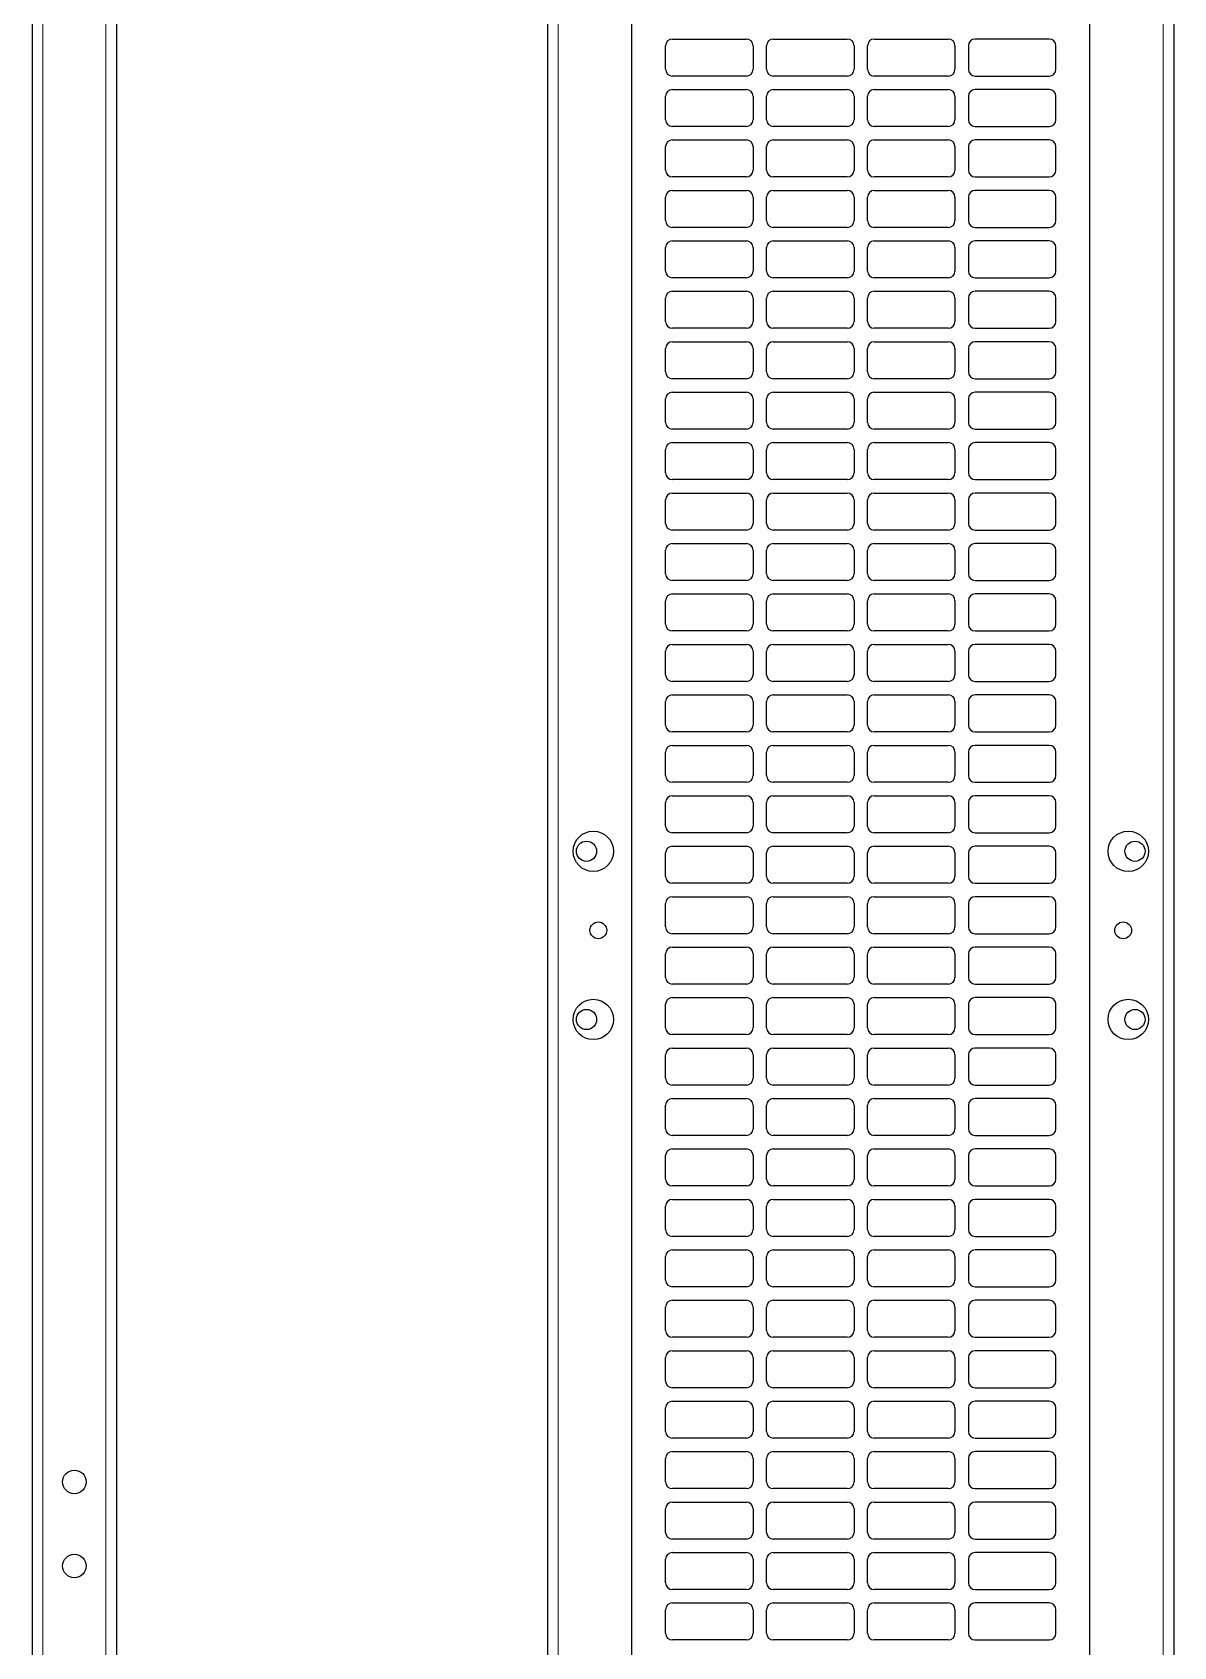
# Model space of a CAD drawing. Header units: millimetres. Extents: x -287 to 523, y -14 to 1990.
# Drawn here: x 119.4 to 458.7, y 1020.3 to 1500.3 of the extents above; entities that cross this region are included whole.
import ezdxf

# ---------------------------------------------------------------- set-up
doc = ezdxf.new("R2010")
doc.units = ezdxf.units.MM

msp = doc.modelspace()

# ---------------------------------------------------------------- linework, layer by layer
at = {"color": 8, "linetype": 'Continuous', "lineweight": 18}
for p, q in [((122.54, 1848.26), (122.54, 188.89)), ((141.34, 173.74), (141.34, 1848.26)), ((275.77, 165.26), (275.77, 1819.06)), ((455.57, 1819.06), (455.57, 165.26))]:
    msp.add_line(p, q, dxfattribs=at)
at = {"color": 7, "linetype": 'Continuous', "lineweight": 25}
for p, q in [((144.44, 1848.26), (144.44, 176.64)), ((272.67, 165.26), (272.67, 1848.26)), ((458.67, 1848.26), (458.67, 165.26)), ((119.44, 1819.06), (119.44, 184.26)), ((297.67, 165.26), (297.67, 1819.06)), ((433.67, 1819.06), (433.67, 165.26)), ((309.67, 1498.26), (331.67, 1498.26)), ((339.67, 1498.26), (361.67, 1498.26)), ((369.67, 1498.26), (391.67, 1498.26)), ((421.67, 1498.26), (399.67, 1498.26)), ((307.67, 1489.26), (307.67, 1496.26)), ((333.67, 1496.26), (333.67, 1489.26)), ((337.67, 1489.26), (337.67, 1496.26)), ((363.67, 1496.26), (363.67, 1489.26)), ((367.67, 1489.26), (367.67, 1496.26)), ((393.67, 1496.26), (393.67, 1489.26)), ((397.67, 1496.26), (397.67, 1489.26)), ((423.67, 1489.26), (423.67, 1496.26)), ((331.67, 1487.26), (309.67, 1487.26)), ((309.67, 1483.26), (331.67, 1483.26)), ((361.67, 1487.26), (339.67, 1487.26)), ((339.67, 1483.26), (361.67, 1483.26)), ((391.67, 1487.26), (369.67, 1487.26)), ((369.67, 1483.26), (391.67, 1483.26)), ((399.67, 1487.26), (421.67, 1487.26)), ((421.67, 1483.26), (399.67, 1483.26)), ((307.67, 1474.26), (307.67, 1481.26)), ((333.67, 1481.26), (333.67, 1474.26)), ((337.67, 1474.26), (337.67, 1481.26)), ((363.67, 1481.26), (363.67, 1474.26)), ((367.67, 1474.26), (367.67, 1481.26)), ((393.67, 1481.26), (393.67, 1474.26)), ((397.67, 1481.26), (397.67, 1474.26)), ((423.67, 1474.26), (423.67, 1481.26)), ((331.67, 1472.26), (309.67, 1472.26)), ((361.67, 1472.26), (339.67, 1472.26)), ((391.67, 1472.26), (369.67, 1472.26)), ((399.67, 1472.26), (421.67, 1472.26)), ((307.67, 1459.26), (307.67, 1466.26)), ((309.67, 1468.26), (331.67, 1468.26)), ((333.67, 1466.26), (333.67, 1459.26)), ((337.67, 1459.26), (337.67, 1466.26)), ((339.67, 1468.26), (361.67, 1468.26)), ((363.67, 1466.26), (363.67, 1459.26)), ((367.67, 1459.26), (367.67, 1466.26)), ((369.67, 1468.26), (391.67, 1468.26)), ((393.67, 1466.26), (393.67, 1459.26)), ((397.67, 1466.26), (397.67, 1459.26)), ((421.67, 1468.26), (399.67, 1468.26)), ((423.67, 1459.26), (423.67, 1466.26)), ((331.67, 1457.26), (309.67, 1457.26)), ((361.67, 1457.26), (339.67, 1457.26)), ((391.67, 1457.26), (369.67, 1457.26)), ((399.67, 1457.26), (421.67, 1457.26)), ((307.67, 1444.26), (307.67, 1451.26)), ((309.67, 1453.26), (331.67, 1453.26)), ((333.67, 1451.26), (333.67, 1444.26)), ((337.67, 1444.26), (337.67, 1451.26)), ((339.67, 1453.26), (361.67, 1453.26)), ((363.67, 1451.26), (363.67, 1444.26)), ((367.67, 1444.26), (367.67, 1451.26)), ((369.67, 1453.26), (391.67, 1453.26)), ((393.67, 1451.26), (393.67, 1444.26)), ((397.67, 1451.26), (397.67, 1444.26)), ((421.67, 1453.26), (399.67, 1453.26)), ((423.67, 1444.26), (423.67, 1451.26)), ((331.67, 1442.26), (309.67, 1442.26)), ((361.67, 1442.26), (339.67, 1442.26)), ((391.67, 1442.26), (369.67, 1442.26)), ((399.67, 1442.26), (421.67, 1442.26)), ((307.67, 1429.26), (307.67, 1436.26)), ((309.67, 1438.26), (331.67, 1438.26)), ((333.67, 1436.26), (333.67, 1429.26)), ((337.67, 1429.26), (337.67, 1436.26)), ((339.67, 1438.26), (361.67, 1438.26)), ((363.67, 1436.26), (363.67, 1429.26)), ((367.67, 1429.26), (367.67, 1436.26)), ((369.67, 1438.26), (391.67, 1438.26)), ((393.67, 1436.26), (393.67, 1429.26)), ((397.67, 1436.26), (397.67, 1429.26)), ((421.67, 1438.26), (399.67, 1438.26)), ((423.67, 1429.26), (423.67, 1436.26)), ((331.67, 1427.26), (309.67, 1427.26)), ((361.67, 1427.26), (339.67, 1427.26)), ((391.67, 1427.26), (369.67, 1427.26)), ((399.67, 1427.26), (421.67, 1427.26)), ((307.67, 1414.26), (307.67, 1421.26)), ((309.67, 1423.26), (331.67, 1423.26)), ((333.67, 1421.26), (333.67, 1414.26)), ((337.67, 1414.26), (337.67, 1421.26)), ((339.67, 1423.26), (361.67, 1423.26)), ((363.67, 1421.26), (363.67, 1414.26)), ((367.67, 1414.26), (367.67, 1421.26)), ((369.67, 1423.26), (391.67, 1423.26)), ((393.67, 1421.26), (393.67, 1414.26)), ((397.67, 1421.26), (397.67, 1414.26)), ((421.67, 1423.26), (399.67, 1423.26)), ((423.67, 1414.26), (423.67, 1421.26)), ((331.67, 1412.26), (309.67, 1412.26)), ((361.67, 1412.26), (339.67, 1412.26)), ((391.67, 1412.26), (369.67, 1412.26)), ((399.67, 1412.26), (421.67, 1412.26)), ((309.67, 1408.26), (331.67, 1408.26)), ((339.67, 1408.26), (361.67, 1408.26)), ((369.67, 1408.26), (391.67, 1408.26)), ((421.67, 1408.26), (399.67, 1408.26)), ((307.67, 1399.26), (307.67, 1406.26)), ((333.67, 1406.26), (333.67, 1399.26)), ((337.67, 1399.26), (337.67, 1406.26)), ((363.67, 1406.26), (363.67, 1399.26)), ((367.67, 1399.26), (367.67, 1406.26)), ((393.67, 1406.26), (393.67, 1399.26)), ((397.67, 1406.26), (397.67, 1399.26)), ((423.67, 1399.26), (423.67, 1406.26)), ((331.67, 1397.26), (309.67, 1397.26)), ((361.67, 1397.26), (339.67, 1397.26)), ((391.67, 1397.26), (369.67, 1397.26)), ((399.67, 1397.26), (421.67, 1397.26)), ((309.67, 1393.26), (331.67, 1393.26)), ((339.67, 1393.26), (361.67, 1393.26)), ((369.67, 1393.26), (391.67, 1393.26)), ((421.67, 1393.26), (399.67, 1393.26)), ((307.67, 1384.26), (307.67, 1391.26)), ((333.67, 1391.26), (333.67, 1384.26)), ((337.67, 1384.26), (337.67, 1391.26)), ((363.67, 1391.26), (363.67, 1384.26)), ((367.67, 1384.26), (367.67, 1391.26)), ((393.67, 1391.26), (393.67, 1384.26)), ((397.67, 1391.26), (397.67, 1384.26)), ((423.67, 1384.26), (423.67, 1391.26)), ((331.67, 1382.26), (309.67, 1382.26)), ((309.67, 1378.26), (331.67, 1378.26)), ((361.67, 1382.26), (339.67, 1382.26)), ((339.67, 1378.26), (361.67, 1378.26)), ((391.67, 1382.26), (369.67, 1382.26)), ((369.67, 1378.26), (391.67, 1378.26)), ((399.67, 1382.26), (421.67, 1382.26)), ((421.67, 1378.26), (399.67, 1378.26)), ((307.67, 1369.26), (307.67, 1376.26)), ((333.67, 1376.26), (333.67, 1369.26)), ((337.67, 1369.26), (337.67, 1376.26)), ((363.67, 1376.26), (363.67, 1369.26)), ((367.67, 1369.26), (367.67, 1376.26)), ((393.67, 1376.26), (393.67, 1369.26)), ((397.67, 1376.26), (397.67, 1369.26)), ((423.67, 1369.26), (423.67, 1376.26)), ((331.67, 1367.26), (309.67, 1367.26)), ((309.67, 1363.26), (331.67, 1363.26)), ((361.67, 1367.26), (339.67, 1367.26)), ((339.67, 1363.26), (361.67, 1363.26)), ((391.67, 1367.26), (369.67, 1367.26)), ((369.67, 1363.26), (391.67, 1363.26)), ((399.67, 1367.26), (421.67, 1367.26)), ((421.67, 1363.26), (399.67, 1363.26)), ((307.67, 1354.26), (307.67, 1361.26)), ((333.67, 1361.26), (333.67, 1354.26)), ((337.67, 1354.26), (337.67, 1361.26)), ((363.67, 1361.26), (363.67, 1354.26)), ((367.67, 1354.26), (367.67, 1361.26)), ((393.67, 1361.26), (393.67, 1354.26)), ((397.67, 1361.26), (397.67, 1354.26)), ((423.67, 1354.26), (423.67, 1361.26)), ((331.67, 1352.26), (309.67, 1352.26)), ((361.67, 1352.26), (339.67, 1352.26)), ((391.67, 1352.26), (369.67, 1352.26)), ((399.67, 1352.26), (421.67, 1352.26)), ((307.67, 1339.26), (307.67, 1346.26)), ((309.67, 1348.26), (331.67, 1348.26)), ((333.67, 1346.26), (333.67, 1339.26)), ((337.67, 1339.26), (337.67, 1346.26)), ((339.67, 1348.26), (361.67, 1348.26)), ((363.67, 1346.26), (363.67, 1339.26)), ((367.67, 1339.26), (367.67, 1346.26)), ((369.67, 1348.26), (391.67, 1348.26)), ((393.67, 1346.26), (393.67, 1339.26)), ((397.67, 1346.26), (397.67, 1339.26)), ((421.67, 1348.26), (399.67, 1348.26)), ((423.67, 1339.26), (423.67, 1346.26)), ((331.67, 1337.26), (309.67, 1337.26)), ((361.67, 1337.26), (339.67, 1337.26)), ((391.67, 1337.26), (369.67, 1337.26)), ((399.67, 1337.26), (421.67, 1337.26)), ((307.67, 1324.26), (307.67, 1331.26)), ((309.67, 1333.26), (331.67, 1333.26)), ((333.67, 1331.26), (333.67, 1324.26)), ((337.67, 1324.26), (337.67, 1331.26)), ((339.67, 1333.26), (361.67, 1333.26)), ((363.67, 1331.26), (363.67, 1324.26)), ((367.67, 1324.26), (367.67, 1331.26)), ((369.67, 1333.26), (391.67, 1333.26)), ((393.67, 1331.26), (393.67, 1324.26)), ((397.67, 1331.26), (397.67, 1324.26)), ((421.67, 1333.26), (399.67, 1333.26)), ((423.67, 1324.26), (423.67, 1331.26)), ((331.67, 1322.26), (309.67, 1322.26)), ((361.67, 1322.26), (339.67, 1322.26)), ((391.67, 1322.26), (369.67, 1322.26)), ((399.67, 1322.26), (421.67, 1322.26)), ((307.67, 1309.26), (307.67, 1316.26)), ((309.67, 1318.26), (331.67, 1318.26)), ((333.67, 1316.26), (333.67, 1309.26)), ((337.67, 1309.26), (337.67, 1316.26)), ((339.67, 1318.26), (361.67, 1318.26)), ((363.67, 1316.26), (363.67, 1309.26)), ((367.67, 1309.26), (367.67, 1316.26)), ((369.67, 1318.26), (391.67, 1318.26)), ((393.67, 1316.26), (393.67, 1309.26)), ((397.67, 1316.26), (397.67, 1309.26)), ((421.67, 1318.26), (399.67, 1318.26)), ((423.67, 1309.26), (423.67, 1316.26)), ((331.67, 1307.26), (309.67, 1307.26)), ((361.67, 1307.26), (339.67, 1307.26)), ((391.67, 1307.26), (369.67, 1307.26)), ((399.67, 1307.26), (421.67, 1307.26)), ((307.67, 1294.26), (307.67, 1301.26)), ((309.67, 1303.26), (331.67, 1303.26)), ((333.67, 1301.26), (333.67, 1294.26)), ((337.67, 1294.26), (337.67, 1301.26)), ((339.67, 1303.26), (361.67, 1303.26)), ((363.67, 1301.26), (363.67, 1294.26)), ((367.67, 1294.26), (367.67, 1301.26)), ((369.67, 1303.26), (391.67, 1303.26)), ((393.67, 1301.26), (393.67, 1294.26)), ((397.67, 1301.26), (397.67, 1294.26)), ((421.67, 1303.26), (399.67, 1303.26)), ((423.67, 1294.26), (423.67, 1301.26)), ((331.67, 1292.26), (309.67, 1292.26)), ((361.67, 1292.26), (339.67, 1292.26)), ((391.67, 1292.26), (369.67, 1292.26)), ((399.67, 1292.26), (421.67, 1292.26)), ((309.67, 1288.26), (331.67, 1288.26)), ((339.67, 1288.26), (361.67, 1288.26)), ((369.67, 1288.26), (391.67, 1288.26)), ((421.67, 1288.26), (399.67, 1288.26)), ((307.67, 1279.26), (307.67, 1286.26)), ((333.67, 1286.26), (333.67, 1279.26)), ((337.67, 1279.26), (337.67, 1286.26)), ((363.67, 1286.26), (363.67, 1279.26)), ((367.67, 1279.26), (367.67, 1286.26)), ((393.67, 1286.26), (393.67, 1279.26)), ((397.67, 1286.26), (397.67, 1279.26)), ((423.67, 1279.26), (423.67, 1286.26)), ((331.67, 1277.26), (309.67, 1277.26)), ((361.67, 1277.26), (339.67, 1277.26)), ((391.67, 1277.26), (369.67, 1277.26)), ((399.67, 1277.26), (421.67, 1277.26)), ((309.67, 1273.26), (331.67, 1273.26)), ((339.67, 1273.26), (361.67, 1273.26)), ((369.67, 1273.26), (391.67, 1273.26)), ((421.67, 1273.26), (399.67, 1273.26)), ((307.67, 1264.26), (307.67, 1271.26)), ((333.67, 1271.26), (333.67, 1264.26)), ((337.67, 1264.26), (337.67, 1271.26)), ((363.67, 1271.26), (363.67, 1264.26)), ((367.67, 1264.26), (367.67, 1271.26)), ((393.67, 1271.26), (393.67, 1264.26)), ((397.67, 1271.26), (397.67, 1264.26)), ((423.67, 1264.26), (423.67, 1271.26)), ((331.67, 1262.26), (309.67, 1262.26)), ((309.67, 1258.26), (331.67, 1258.26)), ((361.67, 1262.26), (339.67, 1262.26)), ((339.67, 1258.26), (361.67, 1258.26)), ((391.67, 1262.26), (369.67, 1262.26)), ((369.67, 1258.26), (391.67, 1258.26)), ((399.67, 1262.26), (421.67, 1262.26)), ((421.67, 1258.26), (399.67, 1258.26)), ((307.67, 1249.26), (307.67, 1256.26)), ((333.67, 1256.26), (333.67, 1249.26)), ((337.67, 1249.26), (337.67, 1256.26)), ((363.67, 1256.26), (363.67, 1249.26)), ((367.67, 1249.26), (367.67, 1256.26)), ((393.67, 1256.26), (393.67, 1249.26)), ((397.67, 1256.26), (397.67, 1249.26)), ((423.67, 1249.26), (423.67, 1256.26)), ((331.67, 1247.26), (309.67, 1247.26)), ((309.67, 1243.26), (331.67, 1243.26)), ((361.67, 1247.26), (339.67, 1247.26)), ((339.67, 1243.26), (361.67, 1243.26)), ((391.67, 1247.26), (369.67, 1247.26)), ((369.67, 1243.26), (391.67, 1243.26)), ((399.67, 1247.26), (421.67, 1247.26)), ((421.67, 1243.26), (399.67, 1243.26)), ((307.67, 1234.26), (307.67, 1241.26)), ((333.67, 1241.26), (333.67, 1234.26)), ((337.67, 1234.26), (337.67, 1241.26)), ((363.67, 1241.26), (363.67, 1234.26)), ((367.67, 1234.26), (367.67, 1241.26)), ((393.67, 1241.26), (393.67, 1234.26)), ((397.67, 1241.26), (397.67, 1234.26)), ((423.67, 1234.26), (423.67, 1241.26)), ((331.67, 1232.26), (309.67, 1232.26)), ((361.67, 1232.26), (339.67, 1232.26)), ((391.67, 1232.26), (369.67, 1232.26)), ((399.67, 1232.26), (421.67, 1232.26)), ((307.67, 1219.26), (307.67, 1226.26)), ((309.67, 1228.26), (331.67, 1228.26)), ((333.67, 1226.26), (333.67, 1219.26)), ((337.67, 1219.26), (337.67, 1226.26)), ((339.67, 1228.26), (361.67, 1228.26)), ((363.67, 1226.26), (363.67, 1219.26)), ((367.67, 1219.26), (367.67, 1226.26)), ((369.67, 1228.26), (391.67, 1228.26)), ((393.67, 1226.26), (393.67, 1219.26)), ((397.67, 1226.26), (397.67, 1219.26)), ((421.67, 1228.26), (399.67, 1228.26)), ((423.67, 1219.26), (423.67, 1226.26)), ((331.67, 1217.26), (309.67, 1217.26)), ((361.67, 1217.26), (339.67, 1217.26)), ((391.67, 1217.26), (369.67, 1217.26)), ((399.67, 1217.26), (421.67, 1217.26)), ((307.67, 1204.26), (307.67, 1211.26)), ((309.67, 1213.26), (331.67, 1213.26)), ((333.67, 1211.26), (333.67, 1204.26)), ((337.67, 1204.26), (337.67, 1211.26)), ((339.67, 1213.26), (361.67, 1213.26)), ((363.67, 1211.26), (363.67, 1204.26)), ((367.67, 1204.26), (367.67, 1211.26)), ((369.67, 1213.26), (391.67, 1213.26)), ((393.67, 1211.26), (393.67, 1204.26)), ((397.67, 1211.26), (397.67, 1204.26)), ((421.67, 1213.26), (399.67, 1213.26)), ((423.67, 1204.26), (423.67, 1211.26)), ((331.67, 1202.26), (309.67, 1202.26)), ((361.67, 1202.26), (339.67, 1202.26)), ((391.67, 1202.26), (369.67, 1202.26)), ((399.67, 1202.26), (421.67, 1202.26)), ((307.67, 1189.26), (307.67, 1196.26)), ((309.67, 1198.26), (331.67, 1198.26)), ((333.67, 1196.26), (333.67, 1189.26)), ((337.67, 1189.26), (337.67, 1196.26)), ((339.67, 1198.26), (361.67, 1198.26)), ((363.67, 1196.26), (363.67, 1189.26)), ((367.67, 1189.26), (367.67, 1196.26)), ((369.67, 1198.26), (391.67, 1198.26)), ((393.67, 1196.26), (393.67, 1189.26)), ((397.67, 1196.26), (397.67, 1189.26)), ((421.67, 1198.26), (399.67, 1198.26)), ((423.67, 1189.26), (423.67, 1196.26)), ((331.67, 1187.26), (309.67, 1187.26)), ((361.67, 1187.26), (339.67, 1187.26)), ((391.67, 1187.26), (369.67, 1187.26)), ((399.67, 1187.26), (421.67, 1187.26)), ((307.67, 1174.26), (307.67, 1181.26)), ((309.67, 1183.26), (331.67, 1183.26)), ((333.67, 1181.26), (333.67, 1174.26)), ((337.67, 1174.26), (337.67, 1181.26)), ((339.67, 1183.26), (361.67, 1183.26)), ((363.67, 1181.26), (363.67, 1174.26)), ((367.67, 1174.26), (367.67, 1181.26)), ((369.67, 1183.26), (391.67, 1183.26)), ((393.67, 1181.26), (393.67, 1174.26)), ((397.67, 1181.26), (397.67, 1174.26)), ((421.67, 1183.26), (399.67, 1183.26)), ((423.67, 1174.26), (423.67, 1181.26)), ((331.67, 1172.26), (309.67, 1172.26)), ((361.67, 1172.26), (339.67, 1172.26)), ((391.67, 1172.26), (369.67, 1172.26)), ((399.67, 1172.26), (421.67, 1172.26)), ((309.67, 1168.26), (331.67, 1168.26)), ((339.67, 1168.26), (361.67, 1168.26)), ((369.67, 1168.26), (391.67, 1168.26)), ((421.67, 1168.26), (399.67, 1168.26)), ((307.67, 1159.26), (307.67, 1166.26)), ((333.67, 1166.26), (333.67, 1159.26)), ((337.67, 1159.26), (337.67, 1166.26)), ((363.67, 1166.26), (363.67, 1159.26)), ((367.67, 1159.26), (367.67, 1166.26)), ((393.67, 1166.26), (393.67, 1159.26)), ((397.67, 1166.26), (397.67, 1159.26)), ((423.67, 1159.26), (423.67, 1166.26)), ((331.67, 1157.26), (309.67, 1157.26)), ((361.67, 1157.26), (339.67, 1157.26)), ((391.67, 1157.26), (369.67, 1157.26)), ((399.67, 1157.26), (421.67, 1157.26)), ((309.67, 1153.26), (331.67, 1153.26)), ((339.67, 1153.26), (361.67, 1153.26)), ((369.67, 1153.26), (391.67, 1153.26)), ((421.67, 1153.26), (399.67, 1153.26)), ((307.67, 1144.26), (307.67, 1151.26)), ((333.67, 1151.26), (333.67, 1144.26)), ((337.67, 1144.26), (337.67, 1151.26)), ((363.67, 1151.26), (363.67, 1144.26)), ((367.67, 1144.26), (367.67, 1151.26)), ((393.67, 1151.26), (393.67, 1144.26)), ((397.67, 1151.26), (397.67, 1144.26)), ((423.67, 1144.26), (423.67, 1151.26)), ((331.67, 1142.26), (309.67, 1142.26)), ((309.67, 1138.26), (331.67, 1138.26)), ((361.67, 1142.26), (339.67, 1142.26)), ((339.67, 1138.26), (361.67, 1138.26)), ((391.67, 1142.26), (369.67, 1142.26)), ((369.67, 1138.26), (391.67, 1138.26)), ((399.67, 1142.26), (421.67, 1142.26)), ((421.67, 1138.26), (399.67, 1138.26)), ((307.67, 1129.26), (307.67, 1136.26)), ((333.67, 1136.26), (333.67, 1129.26)), ((337.67, 1129.26), (337.67, 1136.26)), ((363.67, 1136.26), (363.67, 1129.26)), ((367.67, 1129.26), (367.67, 1136.26)), ((393.67, 1136.26), (393.67, 1129.26)), ((397.67, 1136.26), (397.67, 1129.26)), ((423.67, 1129.26), (423.67, 1136.26)), ((331.67, 1127.26), (309.67, 1127.26)), ((309.67, 1123.26), (331.67, 1123.26)), ((361.67, 1127.26), (339.67, 1127.26)), ((339.67, 1123.26), (361.67, 1123.26)), ((391.67, 1127.26), (369.67, 1127.26)), ((369.67, 1123.26), (391.67, 1123.26)), ((399.67, 1127.26), (421.67, 1127.26)), ((421.67, 1123.26), (399.67, 1123.26)), ((307.67, 1114.26), (307.67, 1121.26)), ((333.67, 1121.26), (333.67, 1114.26)), ((337.67, 1114.26), (337.67, 1121.26)), ((363.67, 1121.26), (363.67, 1114.26)), ((367.67, 1114.26), (367.67, 1121.26)), ((393.67, 1121.26), (393.67, 1114.26)), ((397.67, 1121.26), (397.67, 1114.26)), ((423.67, 1114.26), (423.67, 1121.26)), ((331.67, 1112.26), (309.67, 1112.26)), ((361.67, 1112.26), (339.67, 1112.26)), ((391.67, 1112.26), (369.67, 1112.26)), ((399.67, 1112.26), (421.67, 1112.26)), ((307.67, 1099.26), (307.67, 1106.26)), ((309.67, 1108.26), (331.67, 1108.26)), ((333.67, 1106.26), (333.67, 1099.26)), ((337.67, 1099.26), (337.67, 1106.26)), ((339.67, 1108.26), (361.67, 1108.26)), ((363.67, 1106.26), (363.67, 1099.26)), ((367.67, 1099.26), (367.67, 1106.26)), ((369.67, 1108.26), (391.67, 1108.26)), ((393.67, 1106.26), (393.67, 1099.26)), ((397.67, 1106.26), (397.67, 1099.26)), ((421.67, 1108.26), (399.67, 1108.26)), ((423.67, 1099.26), (423.67, 1106.26)), ((331.67, 1097.26), (309.67, 1097.26)), ((361.67, 1097.26), (339.67, 1097.26)), ((391.67, 1097.26), (369.67, 1097.26)), ((399.67, 1097.26), (421.67, 1097.26)), ((307.67, 1084.26), (307.67, 1091.26)), ((309.67, 1093.26), (331.67, 1093.26)), ((333.67, 1091.26), (333.67, 1084.26)), ((337.67, 1084.26), (337.67, 1091.26)), ((339.67, 1093.26), (361.67, 1093.26)), ((363.67, 1091.26), (363.67, 1084.26)), ((367.67, 1084.26), (367.67, 1091.26)), ((369.67, 1093.26), (391.67, 1093.26)), ((393.67, 1091.26), (393.67, 1084.26)), ((397.67, 1091.26), (397.67, 1084.26)), ((421.67, 1093.26), (399.67, 1093.26)), ((423.67, 1084.26), (423.67, 1091.26)), ((331.67, 1082.26), (309.67, 1082.26)), ((361.67, 1082.26), (339.67, 1082.26)), ((391.67, 1082.26), (369.67, 1082.26)), ((399.67, 1082.26), (421.67, 1082.26)), ((307.67, 1069.26), (307.67, 1076.26)), ((309.67, 1078.26), (331.67, 1078.26)), ((333.67, 1076.26), (333.67, 1069.26)), ((337.67, 1069.26), (337.67, 1076.26)), ((339.67, 1078.26), (361.67, 1078.26)), ((363.67, 1076.26), (363.67, 1069.26)), ((367.67, 1069.26), (367.67, 1076.26)), ((369.67, 1078.26), (391.67, 1078.26)), ((393.67, 1076.26), (393.67, 1069.26)), ((397.67, 1076.26), (397.67, 1069.26)), ((421.67, 1078.26), (399.67, 1078.26)), ((423.67, 1069.26), (423.67, 1076.26)), ((331.67, 1067.26), (309.67, 1067.26)), ((361.67, 1067.26), (339.67, 1067.26)), ((391.67, 1067.26), (369.67, 1067.26)), ((399.67, 1067.26), (421.67, 1067.26)), ((307.67, 1054.26), (307.67, 1061.26)), ((309.67, 1063.26), (331.67, 1063.26)), ((333.67, 1061.26), (333.67, 1054.26)), ((337.67, 1054.26), (337.67, 1061.26)), ((339.67, 1063.26), (361.67, 1063.26)), ((363.67, 1061.26), (363.67, 1054.26)), ((367.67, 1054.26), (367.67, 1061.26)), ((369.67, 1063.26), (391.67, 1063.26)), ((393.67, 1061.26), (393.67, 1054.26)), ((397.67, 1061.26), (397.67, 1054.26)), ((421.67, 1063.26), (399.67, 1063.26)), ((423.67, 1054.26), (423.67, 1061.26)), ((331.67, 1052.26), (309.67, 1052.26)), ((361.67, 1052.26), (339.67, 1052.26)), ((391.67, 1052.26), (369.67, 1052.26)), ((399.67, 1052.26), (421.67, 1052.26)), ((309.67, 1048.26), (331.67, 1048.26)), ((339.67, 1048.26), (361.67, 1048.26)), ((369.67, 1048.26), (391.67, 1048.26)), ((421.67, 1048.26), (399.67, 1048.26)), ((307.67, 1039.26), (307.67, 1046.26)), ((333.67, 1046.26), (333.67, 1039.26)), ((337.67, 1039.26), (337.67, 1046.26)), ((363.67, 1046.26), (363.67, 1039.26)), ((367.67, 1039.26), (367.67, 1046.26)), ((393.67, 1046.26), (393.67, 1039.26)), ((397.67, 1046.26), (397.67, 1039.26)), ((423.67, 1039.26), (423.67, 1046.26)), ((331.67, 1037.26), (309.67, 1037.26)), ((361.67, 1037.26), (339.67, 1037.26)), ((391.67, 1037.26), (369.67, 1037.26)), ((399.67, 1037.26), (421.67, 1037.26)), ((309.67, 1033.26), (331.67, 1033.26)), ((339.67, 1033.26), (361.67, 1033.26)), ((369.67, 1033.26), (391.67, 1033.26)), ((421.67, 1033.26), (399.67, 1033.26)), ((307.67, 1024.26), (307.67, 1031.26)), ((333.67, 1031.26), (333.67, 1024.26)), ((337.67, 1024.26), (337.67, 1031.26)), ((363.67, 1031.26), (363.67, 1024.26)), ((367.67, 1024.26), (367.67, 1031.26)), ((393.67, 1031.26), (393.67, 1024.26)), ((397.67, 1031.26), (397.67, 1024.26)), ((423.67, 1024.26), (423.67, 1031.26)), ((331.67, 1022.26), (309.67, 1022.26)), ((361.67, 1022.26), (339.67, 1022.26)), ((391.67, 1022.26), (369.67, 1022.26)), ((399.67, 1022.26), (421.67, 1022.26))]:
    msp.add_line(p, q, dxfattribs=at)
for centre, radius in [((286.17, 1256.76), 6), ((445.17, 1256.76), 6), ((284.17, 1256.76), 3), ((447.17, 1256.76), 3), ((287.67, 1233.26), 2.5), ((443.67, 1233.26), 2.5), ((286.17, 1206.76), 6), ((284.17, 1206.76), 3), ((445.17, 1206.76), 6), ((447.17, 1206.76), 3), ((131.94, 1069.26), 3.5), ((131.94, 1044.26), 3.5)]:
    msp.add_circle(centre, radius, dxfattribs=at)
for centre, start, end in [((309.67, 1496.26), 90, 180), ((331.67, 1496.26), 0, 90), ((339.67, 1496.26), 90, 180), ((361.67, 1496.26), 0, 90), ((369.67, 1496.26), 90, 180), ((391.67, 1496.26), 0, 90), ((399.67, 1496.26), 90, 180), ((421.67, 1496.26), 0, 90), ((309.67, 1489.26), 180, 270), ((331.67, 1489.26), 270, 0), ((339.67, 1489.26), 180, 270), ((361.67, 1489.26), 270, 360), ((369.67, 1489.26), 180, 270), ((391.67, 1489.26), 270, 0), ((399.67, 1489.26), 180, 270), ((421.67, 1489.26), 270, 0), ((309.67, 1481.26), 90, 180), ((331.67, 1481.26), 0, 90), ((339.67, 1481.26), 90, 180), ((361.67, 1481.26), 0, 90), ((369.67, 1481.26), 90, 180), ((391.67, 1481.26), 0, 90), ((399.67, 1481.26), 90, 180), ((421.67, 1481.26), 0, 90), ((309.67, 1474.26), 180, 270), ((331.67, 1474.26), 270, 0), ((339.67, 1474.26), 180, 270), ((361.67, 1474.26), 270, 360), ((369.67, 1474.26), 180, 270), ((391.67, 1474.26), 270, 0), ((399.67, 1474.26), 180, 270), ((421.67, 1474.26), 270, 0), ((309.67, 1466.26), 90, 180), ((331.67, 1466.26), 0, 90), ((339.67, 1466.26), 90, 180), ((361.67, 1466.26), 0, 90), ((369.67, 1466.26), 90, 180), ((391.67, 1466.26), 0, 90), ((399.67, 1466.26), 90, 180), ((421.67, 1466.26), 0, 90), ((309.67, 1459.26), 180, 270), ((331.67, 1459.26), 270, 0), ((339.67, 1459.26), 180, 270), ((361.67, 1459.26), 270, 360), ((369.67, 1459.26), 180, 270), ((391.67, 1459.26), 270, 360), ((399.67, 1459.26), 180, 270), ((421.67, 1459.26), 270, 0), ((309.67, 1451.26), 90, 180), ((331.67, 1451.26), 0, 90), ((339.67, 1451.26), 90, 180), ((361.67, 1451.26), 0, 90), ((369.67, 1451.26), 90, 180), ((391.67, 1451.26), 0, 90), ((399.67, 1451.26), 90, 180), ((421.67, 1451.26), 0, 90), ((309.67, 1444.26), 180, 270), ((331.67, 1444.26), 270, 0), ((339.67, 1444.26), 180, 270), ((361.67, 1444.26), 270, 360), ((369.67, 1444.26), 180, 270), ((391.67, 1444.26), 270, 360), ((399.67, 1444.26), 180, 270), ((421.67, 1444.26), 270, 0), ((309.67, 1436.26), 90, 180), ((331.67, 1436.26), 0, 90), ((339.67, 1436.26), 90, 180), ((361.67, 1436.26), 0, 90), ((369.67, 1436.26), 90, 180), ((391.67, 1436.26), 0, 90), ((399.67, 1436.26), 90, 180), ((421.67, 1436.26), 0, 90), ((309.67, 1429.26), 180, 270), ((331.67, 1429.26), 270, 0), ((339.67, 1429.26), 180, 270), ((361.67, 1429.26), 270, 360), ((369.67, 1429.26), 180, 270), ((391.67, 1429.26), 270, 0), ((399.67, 1429.26), 180, 270), ((421.67, 1429.26), 270, 0), ((309.67, 1421.26), 90, 180), ((331.67, 1421.26), 0, 90), ((339.67, 1421.26), 90, 180), ((361.67, 1421.26), 0, 90), ((369.67, 1421.26), 90, 180), ((391.67, 1421.26), 0, 90), ((399.67, 1421.26), 90, 180), ((421.67, 1421.26), 0, 90), ((309.67, 1414.26), 180, 270), ((331.67, 1414.26), 270, 0), ((339.67, 1414.26), 180, 270), ((361.67, 1414.26), 270, 360), ((369.67, 1414.26), 180, 270), ((391.67, 1414.26), 270, 360), ((399.67, 1414.26), 180, 270), ((421.67, 1414.26), 270, 0), ((309.67, 1406.26), 90, 180), ((331.67, 1406.26), 0, 90), ((339.67, 1406.26), 90, 180), ((361.67, 1406.26), 0, 90), ((369.67, 1406.26), 90, 180), ((391.67, 1406.26), 0, 90), ((399.67, 1406.26), 90, 180), ((421.67, 1406.26), 0, 90), ((309.67, 1399.26), 180, 270), ((331.67, 1399.26), 270, 0), ((339.67, 1399.26), 180, 270), ((361.67, 1399.26), 270, 360), ((369.67, 1399.26), 180, 270), ((391.67, 1399.26), 270, 360), ((399.67, 1399.26), 180, 270), ((421.67, 1399.26), 270, 0), ((309.67, 1391.26), 90, 180), ((331.67, 1391.26), 0, 90), ((339.67, 1391.26), 90, 180), ((361.67, 1391.26), 0, 90), ((369.67, 1391.26), 90, 180), ((391.67, 1391.26), 0, 90), ((399.67, 1391.26), 90, 180), ((421.67, 1391.26), 0, 90), ((309.67, 1384.26), 180, 270), ((331.67, 1384.26), 270, 0), ((339.67, 1384.26), 180, 270), ((361.67, 1384.26), 270, 360), ((369.67, 1384.26), 180, 270), ((391.67, 1384.26), 270, 0), ((399.67, 1384.26), 180, 270), ((421.67, 1384.26), 270, 0), ((309.67, 1376.26), 90, 180), ((331.67, 1376.26), 0, 90), ((339.67, 1376.26), 90, 180), ((361.67, 1376.26), 0, 90), ((369.67, 1376.26), 90, 180), ((391.67, 1376.26), 0, 90), ((399.67, 1376.26), 90, 180), ((421.67, 1376.26), 0, 90), ((309.67, 1369.26), 180, 270), ((331.67, 1369.26), 270, 0), ((339.67, 1369.26), 180, 270), ((361.67, 1369.26), 270, 360), ((369.67, 1369.26), 180, 270), ((391.67, 1369.26), 270, 0), ((399.67, 1369.26), 180, 270), ((421.67, 1369.26), 270, 0), ((309.67, 1361.26), 90, 180), ((331.67, 1361.26), 0, 90), ((339.67, 1361.26), 90, 180), ((361.67, 1361.26), 0, 90), ((369.67, 1361.26), 90, 180), ((391.67, 1361.26), 0, 90), ((399.67, 1361.26), 90, 180), ((421.67, 1361.26), 0, 90), ((309.67, 1354.26), 180, 270), ((331.67, 1354.26), 270, 0), ((339.67, 1354.26), 180, 270), ((361.67, 1354.26), 270, 360), ((369.67, 1354.26), 180, 270), ((391.67, 1354.26), 270, 360), ((399.67, 1354.26), 180, 270), ((421.67, 1354.26), 270, 0), ((309.67, 1346.26), 90, 180), ((331.67, 1346.26), 0, 90), ((339.67, 1346.26), 90, 180), ((361.67, 1346.26), 0, 90), ((369.67, 1346.26), 90, 180), ((391.67, 1346.26), 0, 90), ((399.67, 1346.26), 90, 180), ((421.67, 1346.26), 0, 90), ((309.67, 1339.26), 180, 270), ((331.67, 1339.26), 270, 0), ((339.67, 1339.26), 180, 270), ((361.67, 1339.26), 270, 360), ((369.67, 1339.26), 180, 270), ((391.67, 1339.26), 270, 360), ((399.67, 1339.26), 180, 270), ((421.67, 1339.26), 270, 0), ((309.67, 1331.26), 90, 180), ((331.67, 1331.26), 0, 90), ((339.67, 1331.26), 90, 180), ((361.67, 1331.26), 0, 90), ((369.67, 1331.26), 90, 180), ((391.67, 1331.26), 0, 90), ((399.67, 1331.26), 90, 180), ((421.67, 1331.26), 0, 90), ((309.67, 1324.26), 180, 270), ((331.67, 1324.26), 270, 0), ((339.67, 1324.26), 180, 270), ((361.67, 1324.26), 270, 360), ((369.67, 1324.26), 180, 270), ((391.67, 1324.26), 270, 0), ((399.67, 1324.26), 180, 270), ((421.67, 1324.26), 270, 0), ((309.67, 1316.26), 90, 180), ((331.67, 1316.26), 0, 90), ((339.67, 1316.26), 90, 180), ((361.67, 1316.26), 0, 90), ((369.67, 1316.26), 90, 180), ((391.67, 1316.26), 0, 90), ((399.67, 1316.26), 90, 180), ((421.67, 1316.26), 0, 90), ((309.67, 1309.26), 180, 270), ((331.67, 1309.26), 270, 0), ((339.67, 1309.26), 180, 270), ((361.67, 1309.26), 270, 360), ((369.67, 1309.26), 180, 270), ((391.67, 1309.26), 270, 360), ((399.67, 1309.26), 180, 270), ((421.67, 1309.26), 270, 0), ((309.67, 1301.26), 90, 180), ((331.67, 1301.26), 0, 90), ((339.67, 1301.26), 90, 180), ((361.67, 1301.26), 0, 90), ((369.67, 1301.26), 90, 180), ((391.67, 1301.26), 0, 90), ((399.67, 1301.26), 90, 180), ((421.67, 1301.26), 0, 90), ((309.67, 1294.26), 180, 270), ((331.67, 1294.26), 270, 0), ((339.67, 1294.26), 180, 270), ((361.67, 1294.26), 270, 360), ((369.67, 1294.26), 180, 270), ((391.67, 1294.26), 270, 360), ((399.67, 1294.26), 180, 270), ((421.67, 1294.26), 270, 0), ((309.67, 1286.26), 90, 180), ((331.67, 1286.26), 0, 90), ((339.67, 1286.26), 90, 180), ((361.67, 1286.26), 0, 90), ((369.67, 1286.26), 90, 180), ((391.67, 1286.26), 0, 90), ((399.67, 1286.26), 90, 180), ((421.67, 1286.26), 0, 90), ((309.67, 1279.26), 180, 270), ((331.67, 1279.26), 270, 0), ((339.67, 1279.26), 180, 270), ((361.67, 1279.26), 270, 360), ((369.67, 1279.26), 180, 270), ((391.67, 1279.26), 270, 0), ((399.67, 1279.26), 180, 270), ((421.67, 1279.26), 270, 0), ((309.67, 1271.26), 90, 180), ((331.67, 1271.26), 0, 90), ((339.67, 1271.26), 90, 180), ((361.67, 1271.26), 0, 90), ((369.67, 1271.26), 90, 180), ((391.67, 1271.26), 0, 90), ((399.67, 1271.26), 90, 180), ((421.67, 1271.26), 0, 90), ((309.67, 1264.26), 180, 270), ((331.67, 1264.26), 270, 0), ((339.67, 1264.26), 180, 270), ((361.67, 1264.26), 270, 360), ((369.67, 1264.26), 180, 270), ((391.67, 1264.26), 270, 0), ((399.67, 1264.26), 180, 270), ((421.67, 1264.26), 270, 0), ((309.67, 1256.26), 90, 180), ((331.67, 1256.26), 0, 90), ((339.67, 1256.26), 90, 180), ((361.67, 1256.26), 0, 90), ((369.67, 1256.26), 90, 180), ((391.67, 1256.26), 0, 90), ((399.67, 1256.26), 90, 180), ((421.67, 1256.26), 0, 90), ((309.67, 1249.26), 180, 270), ((331.67, 1249.26), 270, 0), ((339.67, 1249.26), 180, 270), ((361.67, 1249.26), 270, 360), ((369.67, 1249.26), 180, 270), ((391.67, 1249.26), 270, 360), ((399.67, 1249.26), 180, 270), ((421.67, 1249.26), 270, 0), ((309.67, 1241.26), 90, 180), ((331.67, 1241.26), 0, 90), ((339.67, 1241.26), 90, 180), ((361.67, 1241.26), 0, 90), ((369.67, 1241.26), 90, 180), ((391.67, 1241.26), 0, 90), ((399.67, 1241.26), 90, 180), ((421.67, 1241.26), 0, 90), ((309.67, 1234.26), 180, 270), ((331.67, 1234.26), 270, 0), ((339.67, 1234.26), 180, 270), ((361.67, 1234.26), 270, 360), ((369.67, 1234.26), 180, 270), ((391.67, 1234.26), 270, 360), ((399.67, 1234.26), 180, 270), ((421.67, 1234.26), 270, 0), ((309.67, 1226.26), 90, 180), ((331.67, 1226.26), 0, 90), ((339.67, 1226.26), 90, 180), ((361.67, 1226.26), 0, 90), ((369.67, 1226.26), 90, 180), ((391.67, 1226.26), 0, 90), ((399.67, 1226.26), 90, 180), ((421.67, 1226.26), 0, 90), ((309.67, 1219.26), 180, 270), ((331.67, 1219.26), 270, 0), ((339.67, 1219.26), 180, 270), ((361.67, 1219.26), 270, 360), ((369.67, 1219.26), 180, 270), ((391.67, 1219.26), 270, 0), ((399.67, 1219.26), 180, 270), ((421.67, 1219.26), 270, 0), ((309.67, 1211.26), 90, 180), ((331.67, 1211.26), 0, 90), ((339.67, 1211.26), 90, 180), ((361.67, 1211.26), 0, 90), ((369.67, 1211.26), 90, 180), ((391.67, 1211.26), 0, 90), ((399.67, 1211.26), 90, 180), ((421.67, 1211.26), 0, 90), ((309.67, 1204.26), 180, 270), ((331.67, 1204.26), 270, 0), ((339.67, 1204.26), 180, 270), ((361.67, 1204.26), 270, 0), ((369.67, 1204.26), 180, 270), ((391.67, 1204.26), 270, 0), ((399.67, 1204.26), 180, 270), ((421.67, 1204.26), 270, 0), ((309.67, 1196.26), 90, 180), ((331.67, 1196.26), 0, 90), ((339.67, 1196.26), 90, 180), ((361.67, 1196.26), 0, 90), ((369.67, 1196.26), 90, 180), ((391.67, 1196.26), 0, 90), ((399.67, 1196.26), 90, 180), ((421.67, 1196.26), 0, 90), ((309.67, 1189.26), 180, 270), ((331.67, 1189.26), 270, 0), ((339.67, 1189.26), 180, 270), ((361.67, 1189.26), 270, 360), ((369.67, 1189.26), 180, 270), ((391.67, 1189.26), 270, 360), ((399.67, 1189.26), 180, 270), ((421.67, 1189.26), 270, 0), ((309.67, 1181.26), 90, 180), ((331.67, 1181.26), 0, 90), ((339.67, 1181.26), 90, 180), ((361.67, 1181.26), 0, 90), ((369.67, 1181.26), 90, 180), ((391.67, 1181.26), 0, 90), ((399.67, 1181.26), 90, 180), ((421.67, 1181.26), 0, 90), ((309.67, 1174.26), 180, 270), ((331.67, 1174.26), 270, 0), ((339.67, 1174.26), 180, 270), ((361.67, 1174.26), 270, 0), ((369.67, 1174.26), 180, 270), ((391.67, 1174.26), 270, 0), ((399.67, 1174.26), 180, 270), ((421.67, 1174.26), 270, 0), ((309.67, 1166.26), 90, 180), ((331.67, 1166.26), 0, 90), ((339.67, 1166.26), 90, 180), ((361.67, 1166.26), 0, 90), ((369.67, 1166.26), 90, 180), ((391.67, 1166.26), 0, 90), ((399.67, 1166.26), 90, 180), ((421.67, 1166.26), 0, 90), ((309.67, 1159.26), 180, 270), ((331.67, 1159.26), 270, 0), ((339.67, 1159.26), 180, 270), ((361.67, 1159.26), 270, 0), ((369.67, 1159.26), 180, 270), ((391.67, 1159.26), 270, 0), ((399.67, 1159.26), 180, 270), ((421.67, 1159.26), 270, 0), ((309.67, 1151.26), 90, 180), ((331.67, 1151.26), 0, 90), ((339.67, 1151.26), 90, 180), ((361.67, 1151.26), 0, 90), ((369.67, 1151.26), 90, 180), ((391.67, 1151.26), 0, 90), ((399.67, 1151.26), 90, 180), ((421.67, 1151.26), 0, 90), ((309.67, 1144.26), 180, 270), ((331.67, 1144.26), 270, 0), ((339.67, 1144.26), 180, 270), ((361.67, 1144.26), 270, 0), ((369.67, 1144.26), 180, 270), ((391.67, 1144.26), 270, 0), ((399.67, 1144.26), 180, 270), ((421.67, 1144.26), 270, 0), ((309.67, 1136.26), 90, 180), ((331.67, 1136.26), 0, 90), ((339.67, 1136.26), 90, 180), ((361.67, 1136.26), 0, 90), ((369.67, 1136.26), 90, 180), ((391.67, 1136.26), 0, 90), ((399.67, 1136.26), 90, 180), ((421.67, 1136.26), 0, 90), ((309.67, 1129.26), 180, 270), ((331.67, 1129.26), 270, 0), ((339.67, 1129.26), 180, 270), ((361.67, 1129.26), 270, 0), ((369.67, 1129.26), 180, 270), ((391.67, 1129.26), 270, 0), ((399.67, 1129.26), 180, 270), ((421.67, 1129.26), 270, 0), ((309.67, 1121.26), 90, 180), ((331.67, 1121.26), 0, 90), ((339.67, 1121.26), 90, 180), ((361.67, 1121.26), 0, 90), ((369.67, 1121.26), 90, 180), ((391.67, 1121.26), 0, 90), ((399.67, 1121.26), 90, 180), ((421.67, 1121.26), 0, 90), ((309.67, 1114.26), 180, 270), ((331.67, 1114.26), 270, 0), ((339.67, 1114.26), 180, 270), ((361.67, 1114.26), 270, 0), ((369.67, 1114.26), 180, 270), ((391.67, 1114.26), 270, 0), ((399.67, 1114.26), 180, 270), ((421.67, 1114.26), 270, 0), ((309.67, 1106.26), 90, 180), ((331.67, 1106.26), 0, 90), ((339.67, 1106.26), 90, 180), ((361.67, 1106.26), 0, 90), ((369.67, 1106.26), 90, 180), ((391.67, 1106.26), 0, 90), ((399.67, 1106.26), 90, 180), ((421.67, 1106.26), 0, 90), ((309.67, 1099.26), 180, 270), ((331.67, 1099.26), 270, 0), ((339.67, 1099.26), 180, 270), ((361.67, 1099.26), 270, 0), ((369.67, 1099.26), 180, 270), ((391.67, 1099.26), 270, 0), ((399.67, 1099.26), 180, 270), ((421.67, 1099.26), 270, 0), ((309.67, 1091.26), 90, 180), ((331.67, 1091.26), 0, 90), ((339.67, 1091.26), 90, 180), ((361.67, 1091.26), 0, 90), ((369.67, 1091.26), 90, 180), ((391.67, 1091.26), 0, 90), ((399.67, 1091.26), 90, 180), ((421.67, 1091.26), 0, 90), ((309.67, 1084.26), 180, 270), ((331.67, 1084.26), 270, 0), ((339.67, 1084.26), 180, 270), ((361.67, 1084.26), 270, 0), ((369.67, 1084.26), 180, 270), ((391.67, 1084.26), 270, 0), ((399.67, 1084.26), 180, 270), ((421.67, 1084.26), 270, 0), ((309.67, 1076.26), 90, 180), ((331.67, 1076.26), 0, 90), ((339.67, 1076.26), 90, 180), ((361.67, 1076.26), 0, 90), ((369.67, 1076.26), 90, 180), ((391.67, 1076.26), 0, 90), ((399.67, 1076.26), 90, 180), ((421.67, 1076.26), 0, 90), ((309.67, 1069.26), 180, 270), ((331.67, 1069.26), 270, 0), ((339.67, 1069.26), 180, 270), ((361.67, 1069.26), 270, 0), ((369.67, 1069.26), 180, 270), ((391.67, 1069.26), 270, 0), ((399.67, 1069.26), 180, 270), ((421.67, 1069.26), 270, 0), ((309.67, 1061.26), 90, 180), ((331.67, 1061.26), 0, 90), ((339.67, 1061.26), 90, 180), ((361.67, 1061.26), 0, 90), ((369.67, 1061.26), 90, 180), ((391.67, 1061.26), 0, 90), ((399.67, 1061.26), 90, 180), ((421.67, 1061.26), 0, 90), ((309.67, 1054.26), 180, 270), ((331.67, 1054.26), 270, 0), ((339.67, 1054.26), 180, 270), ((361.67, 1054.26), 270, 0), ((369.67, 1054.26), 180, 270), ((391.67, 1054.26), 270, 0), ((399.67, 1054.26), 180, 270), ((421.67, 1054.26), 270, 0), ((309.67, 1046.26), 90, 180), ((331.67, 1046.26), 0, 90), ((339.67, 1046.26), 90, 180), ((361.67, 1046.26), 0, 90), ((369.67, 1046.26), 90, 180), ((391.67, 1046.26), 0, 90), ((399.67, 1046.26), 90, 180), ((421.67, 1046.26), 0, 90), ((309.67, 1039.26), 180, 270), ((331.67, 1039.26), 270, 0), ((339.67, 1039.26), 180, 270), ((361.67, 1039.26), 270, 0), ((369.67, 1039.26), 180, 270), ((391.67, 1039.26), 270, 0), ((399.67, 1039.26), 180, 270), ((421.67, 1039.26), 270, 0), ((309.67, 1031.26), 90, 180), ((331.67, 1031.26), 0, 90), ((339.67, 1031.26), 90, 180), ((361.67, 1031.26), 0, 90), ((369.67, 1031.26), 90, 180), ((391.67, 1031.26), 0, 90), ((399.67, 1031.26), 90, 180), ((421.67, 1031.26), 0, 90), ((309.67, 1024.26), 180, 270), ((331.67, 1024.26), 270, 0), ((339.67, 1024.26), 180, 270), ((361.67, 1024.26), 270, 0), ((369.67, 1024.26), 180, 270), ((391.67, 1024.26), 270, 0), ((399.67, 1024.26), 180, 270), ((421.67, 1024.26), 270, 0)]:
    msp.add_arc(centre, 2, start, end, dxfattribs=at)

doc.saveas('drawing.dxf')
